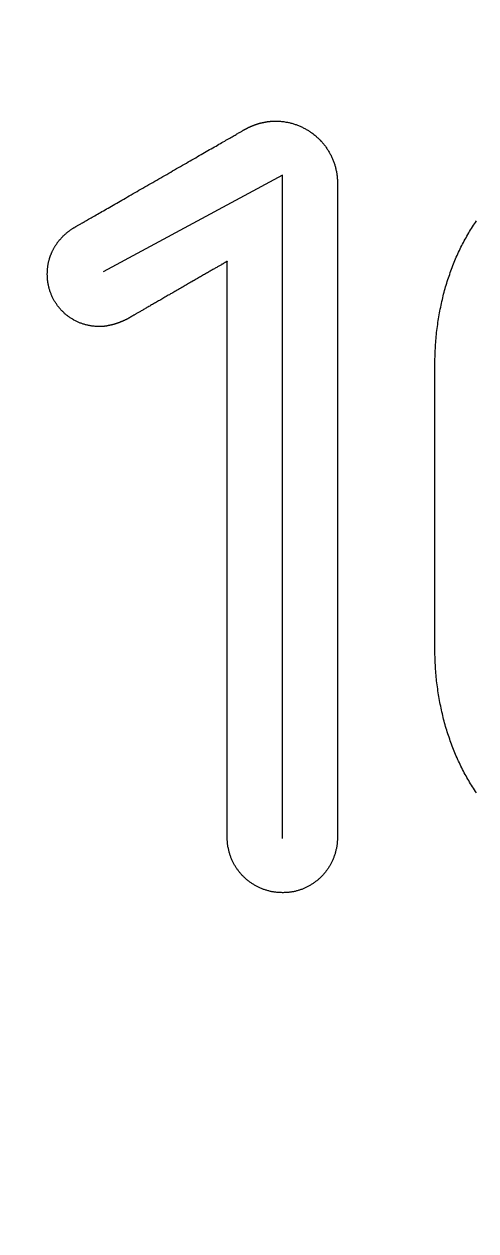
# Model space of a CAD drawing. Extents: x 0.2 to 12, y 0.1 to 9.6.
# Drawn here: x 5.323 to 5.841, y 4.891 to 6.274 of the extents above; entities that cross this region are included whole.
import ezdxf

# ---------------------------------------------------------------- set-up
doc = ezdxf.new("R2010")
doc.units = 0
doc.layers.get('0').update_dxf_attribs({"color": 3, "linetype": 'CONTINUOUS'})
doc.layers.add('ENGRAVE', color=6, linetype='CONTINUOUS')

msp = doc.modelspace()

# ---------------------------------------------------------------- linework, layer by layer
msp.add_lwpolyline([(10.1758, 1.0143, 3.52937), (6.0454, 1.0143, -0.260301)], format="xyb")
msp.add_lwpolyline([(5.6823, 5.6253), (5.6823, 5.6167), (5.6823, 5.6082), (5.6823, 5.5997), (5.6823, 5.5913), (5.6823, 5.5829), (5.6823, 5.5746), (5.6823, 5.5664), (5.6823, 5.5583), (5.6823, 5.5502), (5.6823, 5.5423), (5.6823, 5.5344), (5.6823, 5.5266), (5.6823, 5.5189), (5.6823, 5.5113), (5.6823, 5.5038), (5.6823, 5.4965), (5.6823, 5.4892), (5.6823, 5.4821), (5.6823, 5.4751), (5.6823, 5.4682), (5.6823, 5.4615), (5.6823, 5.4549), (5.6823, 5.4484), (5.6823, 5.4421), (5.6823, 5.4359), (5.6823, 5.4299), (5.6823, 5.4241), (5.6823, 5.4184), (5.6823, 5.4129), (5.6823, 5.4075), (5.6823, 5.4024), (5.6823, 5.3974), (5.6823, 5.3926), (5.6823, 5.388), (5.6823, 5.3836), (5.6823, 5.3794), (5.6823, 5.3754), (5.6823, 5.3716), (5.6823, 5.368), (5.6823, 5.3647), (5.6823, 5.3615), (5.6823, 5.3586), (5.6823, 5.3559), (5.6823, 5.3535), (5.6823, 5.3513), (5.6823, 5.3493), (5.6823, 5.3476), (5.6823, 5.3461), (5.6823, 5.3449), (5.6823, 5.3439), (5.6823, 5.3433), (5.6823, 5.3428), (5.6823, 5.3427), (5.6823, 5.3418), (5.6823, 5.3408), (5.6823, 5.3399), (5.6822, 5.3389), (5.6821, 5.338), (5.6821, 5.337), (5.682, 5.3361), (5.6819, 5.3352), (5.6818, 5.3343), (5.6817, 5.3333), (5.6815, 5.3324), (5.6814, 5.3315), (5.6812, 5.3306), (5.681, 5.3297), (5.6808, 5.3288), (5.6806, 5.3279), (5.6804, 5.327), (5.6802, 5.3262), (5.68, 5.3253), (5.6797, 5.3244), (5.6795, 5.3235), (5.6792, 5.3227), (5.6789, 5.3218), (5.6786, 5.321), (5.6783, 5.3201), (5.678, 5.3193), (5.6777, 5.3185), (5.6773, 5.3176), (5.677, 5.3168), (5.6766, 5.316), (5.6762, 5.3152), (5.6759, 5.3144), (5.6755, 5.3136), (5.6751, 5.3128), (5.6747, 5.312), (5.6742, 5.3113), (5.6738, 5.3105), (5.6734, 5.3097), (5.6729, 5.309), (5.6724, 5.3082), (5.672, 5.3075), (5.6715, 5.3068), (5.671, 5.306), (5.6705, 5.3053), (5.67, 5.3046), (5.6695, 5.3039), (5.6689, 5.3032), (5.6684, 5.3025), (5.6678, 5.3019), (5.6673, 5.3012), (5.6667, 5.3005), (5.6662, 5.2999), (5.6656, 5.2992), (5.665, 5.2986), (5.6644, 5.298), (5.6638, 5.2973), (5.6631, 5.2967), (5.6625, 5.2961), (5.6619, 5.2955), (5.6613, 5.2949), (5.6606, 5.2944), (5.66, 5.2938), (5.6593, 5.2932), (5.6586, 5.2927), (5.6579, 5.2921), (5.6572, 5.2916), (5.6565, 5.2911), (5.6558, 5.2906), (5.6551, 5.2901), (5.6544, 5.2896), (5.6537, 5.2891), (5.653, 5.2886), (5.6522, 5.2882), (5.6515, 5.2877), (5.6507, 5.2873), (5.65, 5.2868), (5.6492, 5.2864), (5.6485, 5.286), (5.6477, 5.2856), (5.6469, 5.2852), (5.6461, 5.2848), (5.6453, 5.2845), (5.6445, 5.2841), (5.6437, 5.2838), (5.6429, 5.2834), (5.6421, 5.2831), (5.6413, 5.2828), (5.6405, 5.2825), (5.6396, 5.2822), (5.6388, 5.2819), (5.6379, 5.2817), (5.6371, 5.2814), (5.6362, 5.2812), (5.6354, 5.2809), (5.6345, 5.2807), (5.6337, 5.2805), (5.6328, 5.2803), (5.6319, 5.2801), (5.6311, 5.28), (5.6302, 5.2798), (5.6293, 5.2797), (5.6284, 5.2795), (5.6275, 5.2794), (5.6266, 5.2793), (5.6257, 5.2792), (5.6248, 5.2791), (5.6239, 5.2791), (5.623, 5.279), (5.6221, 5.279), (5.6211, 5.279), (5.6202, 5.2789), (5.6193, 5.2789), (5.6183, 5.279), (5.6174, 5.279), (5.6164, 5.279), (5.6155, 5.2791), (5.6146, 5.2791), (5.6136, 5.2792), (5.6127, 5.2793), (5.6118, 5.2794), (5.6108, 5.2795), (5.6099, 5.2797), (5.609, 5.2798), (5.6081, 5.28), (5.6072, 5.2801), (5.6063, 5.2803), (5.6054, 5.2805), (5.6045, 5.2807), (5.6036, 5.2809), (5.6028, 5.2812), (5.6019, 5.2814), (5.601, 5.2817), (5.6002, 5.2819), (5.5993, 5.2822), (5.5985, 5.2825), (5.5976, 5.2828), (5.5968, 5.2831), (5.5959, 5.2834), (5.5951, 5.2838), (5.5943, 5.2841), (5.5935, 5.2845), (5.5927, 5.2848), (5.5919, 5.2852), (5.5911, 5.2856), (5.5903, 5.286), (5.5895, 5.2864), (5.5887, 5.2868), (5.5879, 5.2873), (5.5872, 5.2877), (5.5864, 5.2882), (5.5857, 5.2886), (5.5849, 5.2891), (5.5842, 5.2896), (5.5835, 5.2901), (5.5827, 5.2906), (5.582, 5.2911), (5.5813, 5.2916), (5.5806, 5.2921), (5.5799, 5.2927), (5.5792, 5.2932), (5.5786, 5.2938), (5.5779, 5.2944), (5.5772, 5.2949), (5.5766, 5.2955), (5.576, 5.2961), (5.5753, 5.2967), (5.5747, 5.2973), (5.5741, 5.298), (5.5735, 5.2986), (5.5729, 5.2992), (5.5723, 5.2999), (5.5717, 5.3005), (5.5711, 5.3012), (5.5706, 5.3019), (5.57, 5.3025), (5.5695, 5.3032), (5.5689, 5.3039), (5.5684, 5.3046), (5.5679, 5.3053), (5.5674, 5.306), (5.5669, 5.3068), (5.5664, 5.3075), (5.5659, 5.3082), (5.5655, 5.309), (5.565, 5.3097), (5.5645, 5.3105), (5.5641, 5.3113), (5.5637, 5.312), (5.5633, 5.3128), (5.5629, 5.3136), (5.5625, 5.3144), (5.5621, 5.3152), (5.5617, 5.316), (5.5613, 5.3168), (5.561, 5.3176), (5.5607, 5.3185), (5.5603, 5.3193), (5.56, 5.3201), (5.5597, 5.321), (5.5594, 5.3218), (5.5591, 5.3227), (5.5589, 5.3235), (5.5586, 5.3244), (5.5583, 5.3253), (5.5581, 5.3262), (5.5579, 5.327), (5.5577, 5.3279), (5.5575, 5.3288), (5.5573, 5.3297), (5.5571, 5.3306), (5.5569, 5.3315), (5.5568, 5.3324), (5.5567, 5.3333), (5.5565, 5.3343), (5.5564, 5.3352), (5.5563, 5.3361), (5.5562, 5.337), (5.5562, 5.338), (5.5561, 5.3389), (5.556, 5.3399), (5.556, 5.3408), (5.556, 5.3418), (5.556, 5.3427), (5.556, 5.3428), (5.556, 5.3432), (5.556, 5.3438), (5.556, 5.3446), (5.556, 5.3457), (5.556, 5.347), (5.556, 5.3485), (5.556, 5.3502), (5.556, 5.3522), (5.556, 5.3543), (5.556, 5.3567), (5.556, 5.3593), (5.556, 5.362), (5.556, 5.365), (5.556, 5.3682), (5.556, 5.3715), (5.556, 5.375), (5.556, 5.3787), (5.556, 5.3826), (5.556, 5.3867), (5.556, 5.3909), (5.556, 5.3953), (5.556, 5.3998), (5.556, 5.4045), (5.556, 5.4094), (5.556, 5.4144), (5.556, 5.4195), (5.556, 5.4248), (5.556, 5.4302), (5.556, 5.4358), (5.556, 5.4415), (5.556, 5.4473), (5.556, 5.4532), (5.556, 5.4593), (5.556, 5.4654), (5.556, 5.4717), (5.556, 5.4781), (5.556, 5.4846), (5.556, 5.4912), (5.556, 5.4978), (5.556, 5.5046), (5.556, 5.5115), (5.556, 5.5184), (5.556, 5.5254), (5.556, 5.5325), (5.556, 5.5397), (5.556, 5.5469), (5.556, 5.5542), (5.556, 5.5616), (5.556, 5.569), (5.556, 5.5765), (5.556, 5.584), (5.556, 5.5916), (5.556, 5.5992), (5.556, 5.6068), (5.556, 5.6145), (5.556, 5.6222), (5.556, 5.6299), (5.556, 5.6376), (5.556, 5.6454), (5.556, 5.6532), (5.556, 5.6609), (5.556, 5.6687), (5.556, 5.6765), (5.556, 5.6843), (5.556, 5.6921), (5.556, 5.6999), (5.556, 5.7077), (5.556, 5.7154), (5.556, 5.7231), (5.556, 5.7308), (5.556, 5.7385), (5.556, 5.7461), (5.556, 5.7537), (5.556, 5.7613), (5.556, 5.7688), (5.556, 5.7763), (5.556, 5.7837), (5.556, 5.791), (5.556, 5.7983), (5.556, 5.8056), (5.556, 5.8127), (5.556, 5.8198), (5.556, 5.8269), (5.556, 5.8338), (5.556, 5.8407), (5.556, 5.8474), (5.556, 5.8541), (5.556, 5.8607), (5.556, 5.8672), (5.556, 5.8736), (5.556, 5.8798), (5.556, 5.886), (5.556, 5.8921), (5.556, 5.898), (5.556, 5.9038), (5.556, 5.9095), (5.556, 5.9151), (5.556, 5.9205), (5.556, 5.9258), (5.556, 5.9309), (5.556, 5.9359), (5.556, 5.9408), (5.556, 5.9455), (5.556, 5.95), (5.556, 5.9544), (5.556, 5.9586), (5.556, 5.9627), (5.556, 5.9666), (5.556, 5.9703), (5.556, 5.9738), (5.556, 5.9771), (5.556, 5.9803), (5.556, 5.9832), (5.556, 5.986), (5.556, 5.9886), (5.556, 5.9909), (5.556, 5.9931), (5.556, 5.995), (5.556, 5.9968), (5.556, 5.9983), (5.556, 5.9996), (5.556, 6.0006), (5.556, 6.0015), (5.556, 6.0021), (5.556, 6.0024), (5.556, 6.0026), (5.556, 6.0026), (5.5559, 6.0025), (5.5558, 6.0025), (5.5557, 6.0024), (5.5555, 6.0023), (5.5553, 6.0022), (5.555, 6.002), (5.5547, 6.0018), (5.5544, 6.0017), (5.554, 6.0014), (5.5536, 6.0012), (5.5532, 6.001), (5.5528, 6.0007), (5.5523, 6.0004), (5.5517, 6.0001), (5.5512, 5.9998), (5.5506, 5.9994), (5.55, 5.9991), (5.5493, 5.9987), (5.5486, 5.9983), (5.5479, 5.9979), (5.5472, 5.9975), (5.5464, 5.997), (5.5457, 5.9966), (5.5448, 5.9961), (5.544, 5.9956), (5.5431, 5.9951), (5.5423, 5.9946), (5.5413, 5.9941), (5.5404, 5.9936), (5.5395, 5.993), (5.5385, 5.9925), (5.5375, 5.9919), (5.5365, 5.9913), (5.5355, 5.9907), (5.5344, 5.9901), (5.5333, 5.9895), (5.5323, 5.9889), (5.5312, 5.9882), (5.53, 5.9876), (5.5289, 5.9869), (5.5278, 5.9863), (5.5266, 5.9856), (5.5254, 5.9849), (5.5242, 5.9842), (5.523, 5.9835), (5.5218, 5.9828), (5.5206, 5.9821), (5.5194, 5.9814), (5.5181, 5.9807), (5.5169, 5.98), (5.5156, 5.9792), (5.5144, 5.9785), (5.5131, 5.9778), (5.5118, 5.977), (5.5105, 5.9763), (5.5092, 5.9756), (5.5079, 5.9748), (5.5067, 5.9741), (5.5054, 5.9733), (5.504, 5.9726), (5.5028, 5.9718), (5.5015, 5.9711), (5.5001, 5.9703), (5.4988, 5.9695), (5.4975, 5.9688), (5.4962, 5.968), (5.4949, 5.9673), (5.4936, 5.9665), (5.4923, 5.9658), (5.4911, 5.9651), (5.4898, 5.9643), (5.4885, 5.9636), (5.4872, 5.9628), (5.486, 5.9621), (5.4847, 5.9614), (5.4835, 5.9607), (5.4822, 5.9599), (5.481, 5.9592), (5.4798, 5.9585), (5.4786, 5.9578), (5.4774, 5.9571), (5.4762, 5.9565), (5.475, 5.9558), (5.4738, 5.9551), (5.4727, 5.9544), (5.4716, 5.9538), (5.4704, 5.9531), (5.4693, 5.9525), (5.4683, 5.9519), (5.4672, 5.9513), (5.4661, 5.9507), (5.4651, 5.9501), (5.4641, 5.9495), (5.4631, 5.9489), (5.4621, 5.9483), (5.4612, 5.9478), (5.4602, 5.9472), (5.4593, 5.9467), (5.4585, 5.9462), (5.4576, 5.9457), (5.4568, 5.9452), (5.4559, 5.9448), (5.4552, 5.9443), (5.4544, 5.9439), (5.4537, 5.9434), (5.453, 5.943), (5.4523, 5.9426), (5.4516, 5.9423), (5.451, 5.9419), (5.4504, 5.9416), (5.4499, 5.9412), (5.4493, 5.9409), (5.4488, 5.9407), (5.4484, 5.9404), (5.4479, 5.9401), (5.4475, 5.9399), (5.4472, 5.9397), (5.4469, 5.9395), (5.4466, 5.9393), (5.4463, 5.9392), (5.4461, 5.9391), (5.4459, 5.939), (5.4458, 5.9389), (5.4457, 5.9388), (5.4456, 5.9388), (5.4456, 5.9388), (5.4453, 5.9386), (5.445, 5.9384), (5.4448, 5.9383), (5.4445, 5.9381), (5.4442, 5.9379), (5.4439, 5.9378), (5.4436, 5.9376), (5.4433, 5.9374), (5.443, 5.9373), (5.4427, 5.9371), (5.4424, 5.9369), (5.4421, 5.9368), (5.4418, 5.9366), (5.4415, 5.9364), (5.4412, 5.9363), (5.4409, 5.9361), (5.4406, 5.936), (5.4402, 5.9358), (5.4399, 5.9356), (5.4396, 5.9355), (5.4393, 5.9353), (5.439, 5.9352), (5.4386, 5.935), (5.4383, 5.9349), (5.438, 5.9347), (5.4377, 5.9346), (5.4373, 5.9344), (5.437, 5.9343), (5.4367, 5.9341), (5.4363, 5.934), (5.436, 5.9338), (5.4357, 5.9337), (5.4353, 5.9335), (5.435, 5.9334), (5.4346, 5.9333), (5.4343, 5.9331), (5.4339, 5.933), (5.4336, 5.9329), (5.4333, 5.9327), (5.4329, 5.9326), (5.4326, 5.9325), (5.4322, 5.9323), (5.4319, 5.9322), (5.4315, 5.9321), (5.4312, 5.9319), (5.4308, 5.9318), (5.4305, 5.9317), (5.4301, 5.9316), (5.4298, 5.9315), (5.4294, 5.9313), (5.4291, 5.9312), (5.4287, 5.9311), (5.4283, 5.931), (5.428, 5.9309), (5.4276, 5.9308), (5.4273, 5.9307), (5.4269, 5.9306), (5.4266, 5.9304), (5.4262, 5.9303), (5.4259, 5.9302), (5.4255, 5.9301), (5.4251, 5.93), (5.4248, 5.9299), (5.4244, 5.9298), (5.4241, 5.9298), (5.4237, 5.9297), (5.4234, 5.9296), (5.423, 5.9295), (5.4227, 5.9294), (5.4223, 5.9293), (5.422, 5.9292), (5.4216, 5.9292), (5.4212, 5.9291), (5.4209, 5.929), (5.4205, 5.9289), (5.4202, 5.9289), (5.4198, 5.9288), (5.4195, 5.9287), (5.4191, 5.9287), (5.4188, 5.9286), (5.4184, 5.9285), (5.4181, 5.9285), (5.4177, 5.9284), (5.4174, 5.9284), (5.4171, 5.9283), (5.4167, 5.9283), (5.4164, 5.9282), (5.416, 5.9282), (5.4157, 5.9281), (5.4154, 5.9281), (5.415, 5.928), (5.4147, 5.928), (5.4143, 5.928), (5.414, 5.9279), (5.4137, 5.9279), (5.4134, 5.9279), (5.413, 5.9279), (5.4127, 5.9278), (5.4124, 5.9278), (5.412, 5.9278), (5.4117, 5.9278), (5.4114, 5.9278), (5.4111, 5.9278), (5.4108, 5.9278), (5.4104, 5.9278), (5.4101, 5.9278), (5.4094, 5.9278), (5.4084, 5.9278), (5.4075, 5.9278), (5.4065, 5.9278), (5.4056, 5.9279), (5.4046, 5.928), (5.4037, 5.9281), (5.4028, 5.9282), (5.4018, 5.9283), (5.4009, 5.9284), (5.4, 5.9285), (5.3991, 5.9287), (5.3982, 5.9289), (5.3973, 5.929), (5.3964, 5.9292), (5.3955, 5.9294), (5.3946, 5.9297), (5.3937, 5.9299), (5.3928, 5.9301), (5.392, 5.9304), (5.3911, 5.9307), (5.3903, 5.9309), (5.3894, 5.9312), (5.3886, 5.9315), (5.3877, 5.9318), (5.3869, 5.9322), (5.3861, 5.9325), (5.3853, 5.9329), (5.3845, 5.9332), (5.3837, 5.9336), (5.3829, 5.934), (5.3821, 5.9344), (5.3813, 5.9348), (5.3805, 5.9352), (5.3798, 5.9356), (5.379, 5.9361), (5.3783, 5.9365), (5.3775, 5.937), (5.3768, 5.9375), (5.3761, 5.9379), (5.3754, 5.9384), (5.3747, 5.9389), (5.374, 5.9394), (5.3733, 5.94), (5.3726, 5.9405), (5.3719, 5.941), (5.3712, 5.9416), (5.3706, 5.9421), (5.3699, 5.9427), (5.3693, 5.9433), (5.3687, 5.9439), (5.368, 5.9445), (5.3674, 5.9451), (5.3668, 5.9457), (5.3662, 5.9463), (5.3656, 5.9469), (5.3651, 5.9476), (5.3645, 5.9482), (5.3639, 5.9489), (5.3634, 5.9496), (5.3628, 5.9502), (5.3623, 5.9509), (5.3618, 5.9516), (5.3613, 5.9523), (5.3608, 5.953), (5.3603, 5.9537), (5.3598, 5.9544), (5.3593, 5.9552), (5.3589, 5.9559), (5.3584, 5.9566), (5.358, 5.9574), (5.3576, 5.9581), (5.3571, 5.9589), (5.3567, 5.9597), (5.3563, 5.9604), (5.356, 5.9612), (5.3556, 5.962), (5.3552, 5.9628), (5.3549, 5.9636), (5.3545, 5.9644), (5.3542, 5.9652), (5.3539, 5.9661), (5.3536, 5.9669), (5.3533, 5.9677), (5.353, 5.9686), (5.3527, 5.9694), (5.3525, 5.9702), (5.3522, 5.9711), (5.352, 5.9719), (5.3518, 5.9728), (5.3516, 5.9737), (5.3514, 5.9746), (5.3512, 5.9754), (5.351, 5.9763), (5.3508, 5.9772), (5.3507, 5.9781), (5.3506, 5.979), (5.3504, 5.9799), (5.3503, 5.9808), (5.3502, 5.9817), (5.3502, 5.9826), (5.3501, 5.9835), (5.35, 5.9845), (5.35, 5.9854), (5.35, 5.9863), (5.3499, 5.9872), (5.3499, 5.9881), (5.3499, 5.9887), (5.35, 5.9893), (5.35, 5.9899), (5.35, 5.9905), (5.35, 5.9912), (5.3501, 5.9918), (5.3501, 5.9924), (5.3501, 5.993), (5.3502, 5.9936), (5.3503, 5.9942), (5.3503, 5.9948), (5.3504, 5.9954), (5.3505, 5.996), (5.3505, 5.9966), (5.3506, 5.9972), (5.3507, 5.9978), (5.3508, 5.9984), (5.3509, 5.999), (5.351, 5.9996), (5.3511, 6.0002), (5.3513, 6.0008), (5.3514, 6.0014), (5.3515, 6.002), (5.3517, 6.0026), (5.3518, 6.0031), (5.3519, 6.0037), (5.3521, 6.0043), (5.3523, 6.0049), (5.3524, 6.0055), (5.3526, 6.006), (5.3528, 6.0066), (5.353, 6.0072), (5.3532, 6.0077), (5.3534, 6.0083), (5.3536, 6.0089), (5.3538, 6.0094), (5.354, 6.01), (5.3542, 6.0105), (5.3544, 6.0111), (5.3546, 6.0116), (5.3549, 6.0122), (5.3551, 6.0127), (5.3554, 6.0133), (5.3556, 6.0138), (5.3559, 6.0144), (5.3561, 6.0149), (5.3564, 6.0154), (5.3567, 6.016), (5.3569, 6.0165), (5.3572, 6.017), (5.3575, 6.0176), (5.3578, 6.0181), (5.3581, 6.0186), (5.3584, 6.0191), (5.3587, 6.0196), (5.3591, 6.0201), (5.3594, 6.0207), (5.3597, 6.0212), (5.36, 6.0217), (5.3604, 6.0222), (5.3607, 6.0227), (5.3611, 6.0232), (5.3614, 6.0236), (5.3618, 6.0241), (5.3622, 6.0246), (5.3625, 6.0251), (5.3629, 6.0256), (5.3633, 6.0261), (5.3637, 6.0265), (5.3641, 6.027), (5.3645, 6.0275), (5.3649, 6.028), (5.3653, 6.0284), (5.3657, 6.0289), (5.3661, 6.0293), (5.3666, 6.0298), (5.367, 6.0302), (5.3674, 6.0307), (5.3679, 6.0311), (5.3683, 6.0316), (5.3688, 6.032), (5.3692, 6.0324), (5.3697, 6.0329), (5.3702, 6.0333), (5.3706, 6.0337), (5.3711, 6.0341), (5.3716, 6.0346), (5.3721, 6.035), (5.3726, 6.0354), (5.3731, 6.0358), (5.3736, 6.0362), (5.3741, 6.0366), (5.3746, 6.037), (5.3752, 6.0374), (5.3757, 6.0378), (5.3762, 6.0382), (5.3767, 6.0385), (5.3773, 6.0389), (5.3778, 6.0393), (5.3784, 6.0397), (5.379, 6.04), (5.3795, 6.0404), (5.3801, 6.0408), (5.3807, 6.0411), (5.3812, 6.0415), (5.3818, 6.0418), (5.3819, 6.0418), (5.382, 6.0419), (5.3821, 6.042), (5.3824, 6.0421), (5.3827, 6.0423), (5.3831, 6.0425), (5.3835, 6.0428), (5.384, 6.0431), (5.3846, 6.0434), (5.3852, 6.0438), (5.3859, 6.0442), (5.3867, 6.0446), (5.3875, 6.0451), (5.3884, 6.0456), (5.3893, 6.0461), (5.3903, 6.0467), (5.3913, 6.0473), (5.3924, 6.0479), (5.3935, 6.0486), (5.3947, 6.0492), (5.396, 6.05), (5.3973, 6.0507), (5.3986, 6.0515), (5.4, 6.0523), (5.4014, 6.0531), (5.4029, 6.0539), (5.4044, 6.0548), (5.4059, 6.0557), (5.4075, 6.0566), (5.4092, 6.0576), (5.4108, 6.0585), (5.4125, 6.0595), (5.4143, 6.0605), (5.4161, 6.0615), (5.4179, 6.0626), (5.4197, 6.0636), (5.4216, 6.0647), (5.4235, 6.0658), (5.4254, 6.0669), (5.4274, 6.068), (5.4294, 6.0692), (5.4314, 6.0704), (5.4334, 6.0715), (5.4355, 6.0727), (5.4376, 6.0739), (5.4397, 6.0751), (5.4418, 6.0764), (5.4439, 6.0776), (5.4461, 6.0788), (5.4483, 6.0801), (5.4505, 6.0814), (5.4527, 6.0826), (5.4549, 6.0839), (5.4571, 6.0852), (5.4594, 6.0865), (5.4616, 6.0878), (5.4639, 6.0891), (5.4662, 6.0904), (5.4684, 6.0917), (5.4707, 6.093), (5.473, 6.0943), (5.4753, 6.0956), (5.4776, 6.097), (5.4799, 6.0983), (5.4822, 6.0996), (5.4844, 6.1009), (5.4867, 6.1022), (5.489, 6.1035), (5.4913, 6.1048), (5.4935, 6.1062), (5.4958, 6.1075), (5.4981, 6.1088), (5.5003, 6.1101), (5.5025, 6.1113), (5.5048, 6.1126), (5.507, 6.1139), (5.5092, 6.1151), (5.5113, 6.1164), (5.5135, 6.1176), (5.5156, 6.1189), (5.5178, 6.1201), (5.5199, 6.1213), (5.522, 6.1225), (5.524, 6.1237), (5.526, 6.1249), (5.5281, 6.126), (5.53, 6.1272), (5.532, 6.1283), (5.5339, 6.1294), (5.5358, 6.1305), (5.5377, 6.1316), (5.5396, 6.1327), (5.5414, 6.1337), (5.5432, 6.1347), (5.5449, 6.1357), (5.5466, 6.1367), (5.5483, 6.1377), (5.5499, 6.1386), (5.5515, 6.1395), (5.5531, 6.1404), (5.5546, 6.1413), (5.556, 6.1421), (5.5575, 6.143), (5.5589, 6.1438), (5.5602, 6.1445), (5.5615, 6.1453), (5.5627, 6.146), (5.5639, 6.1467), (5.565, 6.1473), (5.5661, 6.148), (5.5672, 6.1486), (5.5681, 6.1491), (5.5691, 6.1497), (5.5699, 6.1502), (5.5708, 6.1506), (5.5715, 6.1511), (5.5722, 6.1515), (5.5728, 6.1518), (5.5734, 6.1521), (5.5739, 6.1524), (5.5744, 6.1527), (5.5747, 6.1529), (5.575, 6.1531), (5.5753, 6.1532), (5.5755, 6.1533), (5.5756, 6.1534), (5.5756, 6.1534), (5.5759, 6.1536), (5.5762, 6.1538), (5.5765, 6.1539), (5.5768, 6.1541), (5.5771, 6.1542), (5.5774, 6.1544), (5.5777, 6.1545), (5.578, 6.1547), (5.5783, 6.1549), (5.5786, 6.155), (5.5789, 6.1552), (5.5792, 6.1553), (5.5795, 6.1555), (5.5798, 6.1556), (5.5801, 6.1558), (5.5804, 6.1559), (5.5807, 6.1561), (5.581, 6.1562), (5.5814, 6.1563), (5.5817, 6.1565), (5.582, 6.1566), (5.5823, 6.1568), (5.5826, 6.1569), (5.5829, 6.157), (5.5832, 6.1572), (5.5835, 6.1573), (5.5838, 6.1574), (5.5841, 6.1576), (5.5845, 6.1577), (5.5848, 6.1578), (5.5851, 6.1579), (5.5854, 6.1581), (5.5857, 6.1582), (5.586, 6.1583), (5.5863, 6.1584), (5.5867, 6.1586), (5.587, 6.1587), (5.5873, 6.1588), (5.5876, 6.1589), (5.5879, 6.159), (5.5882, 6.1591), (5.5885, 6.1592), (5.5889, 6.1594), (5.5892, 6.1595), (5.5895, 6.1596), (5.5898, 6.1597), (5.5901, 6.1598), (5.5905, 6.1599), (5.5908, 6.16), (5.5911, 6.1601), (5.5914, 6.1602), (5.5917, 6.1603), (5.5921, 6.1604), (5.5924, 6.1605), (5.5927, 6.1606), (5.593, 6.1607), (5.5933, 6.1607), (5.5937, 6.1608), (5.594, 6.1609), (5.5943, 6.161), (5.5946, 6.1611), (5.595, 6.1612), (5.5953, 6.1613), (5.5956, 6.1613), (5.5959, 6.1614), (5.5962, 6.1615), (5.5966, 6.1616), (5.5969, 6.1616), (5.5972, 6.1617), (5.5976, 6.1618), (5.5979, 6.1618), (5.5982, 6.1619), (5.5985, 6.162), (5.5989, 6.162), (5.5992, 6.1621), (5.5995, 6.1622), (5.5998, 6.1622), (5.6002, 6.1623), (5.6005, 6.1623), (5.6008, 6.1624), (5.6011, 6.1624), (5.6015, 6.1625), (5.6018, 6.1625), (5.6021, 6.1626), (5.6025, 6.1626), (5.6028, 6.1627), (5.6031, 6.1627), (5.6034, 6.1628), (5.6038, 6.1628), (5.6041, 6.1628), (5.6044, 6.1629), (5.6048, 6.1629), (5.6051, 6.1629), (5.6054, 6.163), (5.6057, 6.163), (5.6061, 6.163), (5.6064, 6.1631), (5.6067, 6.1631), (5.6071, 6.1631), (5.6074, 6.1631), (5.6077, 6.1631), (5.6081, 6.1632), (5.6084, 6.1632), (5.6087, 6.1632), (5.609, 6.1632), (5.6094, 6.1632), (5.6097, 6.1632), (5.61, 6.1632), (5.6104, 6.1632), (5.6107, 6.1632), (5.611, 6.1632), (5.6117, 6.1632), (5.6128, 6.1632), (5.6138, 6.1632), (5.6149, 6.1631), (5.6159, 6.1631), (5.6169, 6.163), (5.618, 6.1629), (5.619, 6.1628), (5.62, 6.1627), (5.621, 6.1626), (5.6221, 6.1624), (5.6231, 6.1622), (5.6241, 6.1621), (5.6251, 6.1619), (5.6261, 6.1617), (5.6271, 6.1615), (5.628, 6.1612), (5.629, 6.161), (5.63, 6.1607), (5.631, 6.1604), (5.6319, 6.1602), (5.6329, 6.1599), (5.6338, 6.1595), (5.6348, 6.1592), (5.6357, 6.1589), (5.6367, 6.1585), (5.6376, 6.1582), (5.6385, 6.1578), (5.6394, 6.1574), (5.6403, 6.157), (5.6412, 6.1566), (5.6421, 6.1562), (5.643, 6.1557), (5.6439, 6.1553), (5.6448, 6.1548), (5.6456, 6.1543), (5.6465, 6.1538), (5.6474, 6.1534), (5.6482, 6.1528), (5.649, 6.1523), (5.6499, 6.1518), (5.6507, 6.1512), (5.6515, 6.1507), (5.6523, 6.1501), (5.6531, 6.1496), (5.6539, 6.149), (5.6547, 6.1484), (5.6554, 6.1478), (5.6562, 6.1472), (5.657, 6.1465), (5.6577, 6.1459), (5.6584, 6.1452), (5.6592, 6.1446), (5.6599, 6.1439), (5.6606, 6.1432), (5.6613, 6.1426), (5.662, 6.1419), (5.6627, 6.1412), (5.6633, 6.1404), (5.664, 6.1397), (5.6647, 6.139), (5.6653, 6.1382), (5.6659, 6.1375), (5.6666, 6.1367), (5.6672, 6.136), (5.6678, 6.1352), (5.6684, 6.1344), (5.6689, 6.1336), (5.6695, 6.1328), (5.6701, 6.132), (5.6706, 6.1312), (5.6711, 6.1304), (5.6717, 6.1295), (5.6722, 6.1287), (5.6727, 6.1278), (5.6732, 6.127), (5.6737, 6.1261), (5.6741, 6.1253), (5.6746, 6.1244), (5.675, 6.1235), (5.6755, 6.1226), (5.6759, 6.1217), (5.6763, 6.1208), (5.6767, 6.1199), (5.6771, 6.119), (5.6774, 6.118), (5.6778, 6.1171), (5.6781, 6.1162), (5.6785, 6.1152), (5.6788, 6.1143), (5.6791, 6.1133), (5.6794, 6.1124), (5.6797, 6.1114), (5.6799, 6.1104), (5.6802, 6.1095), (5.6804, 6.1085), (5.6806, 6.1075), (5.6809, 6.1065), (5.6811, 6.1055), (5.6812, 6.1045), (5.6814, 6.1035), (5.6816, 6.1025), (5.6817, 6.1015), (5.6818, 6.1004), (5.6819, 6.0994), (5.682, 6.0984), (5.6821, 6.0973), (5.6822, 6.0963), (5.6823, 6.0953), (5.6823, 6.0942), (5.6823, 6.0932), (5.6823, 6.0921), (5.6823, 6.092), (5.6823, 6.0916), (5.6823, 6.0909), (5.6823, 6.0899), (5.6823, 6.0887), (5.6823, 6.0872), (5.6823, 6.0855), (5.6823, 6.0836), (5.6823, 6.0813), (5.6823, 6.0789), (5.6823, 6.0762), (5.6823, 6.0733), (5.6823, 6.0702), (5.6823, 6.0668), (5.6823, 6.0632), (5.6823, 6.0594), (5.6823, 6.0554), (5.6823, 6.0512), (5.6823, 6.0468), (5.6823, 6.0422), (5.6823, 6.0374), (5.6823, 6.0324), (5.6823, 6.0273), (5.6823, 6.0219), (5.6823, 6.0164), (5.6823, 6.0107), (5.6823, 6.0049), (5.6823, 5.9989), (5.6823, 5.9927), (5.6823, 5.9864), (5.6823, 5.9799), (5.6823, 5.9733), (5.6823, 5.9666), (5.6823, 5.9597), (5.6823, 5.9527), (5.6823, 5.9456), (5.6823, 5.9383), (5.6823, 5.931), (5.6823, 5.9235), (5.6823, 5.9159), (5.6823, 5.9082), (5.6823, 5.9004), (5.6823, 5.8925), (5.6823, 5.8846), (5.6823, 5.8765), (5.6823, 5.8684), (5.6823, 5.8602), (5.6823, 5.8519), (5.6823, 5.8435), (5.6823, 5.8351), (5.6823, 5.8266), (5.6823, 5.8181), (5.6823, 5.8095), (5.6823, 5.8009), (5.6823, 5.7922), (5.6823, 5.7835), (5.6823, 5.7747), (5.6823, 5.766), (5.6823, 5.7572), (5.6823, 5.7484), (5.6823, 5.7395), (5.6823, 5.7307), (5.6823, 5.7218), (5.6823, 5.713), (5.6823, 5.7041), (5.6823, 5.6953), (5.6823, 5.6865), (5.6823, 5.6776), (5.6823, 5.6688), (5.6823, 5.6601), (5.6823, 5.6513), (5.6823, 5.6426), (5.6823, 5.634)], close=True)
msp.add_lwpolyline([(5.8414, 5.3934), (5.8402, 5.3951), (5.8391, 5.3969), (5.838, 5.3986), (5.8369, 5.4003), (5.8358, 5.4021), (5.8347, 5.4038), (5.8336, 5.4056), (5.8326, 5.4074), (5.8315, 5.4092), (5.8305, 5.411), (5.8295, 5.4128), (5.8285, 5.4146), (5.8275, 5.4164), (5.8265, 5.4183), (5.8256, 5.4201), (5.8247, 5.422), (5.8237, 5.4239), (5.8228, 5.4257), (5.8219, 5.4276), (5.821, 5.4295), (5.8201, 5.4314), (5.8193, 5.4334), (5.8184, 5.4353), (5.8176, 5.4372), (5.8168, 5.4392), (5.816, 5.4411), (5.8152, 5.4431), (5.8144, 5.445), (5.8137, 5.447), (5.8129, 5.449), (5.8122, 5.451), (5.8115, 5.453), (5.8108, 5.455), (5.8101, 5.4571), (5.8094, 5.4591), (5.8087, 5.4611), (5.8081, 5.4632), (5.8074, 5.4652), (5.8068, 5.4673), (5.8062, 5.4694), (5.8056, 5.4715), (5.805, 5.4736), (5.8045, 5.4757), (5.8039, 5.4778), (5.8034, 5.4799), (5.8029, 5.482), (5.8024, 5.4841), (5.8019, 5.4863), (5.8014, 5.4884), (5.8009, 5.4906), (5.8005, 5.4927), (5.8, 5.4949), (5.7996, 5.4971), (5.7992, 5.4993), (5.7988, 5.5015), (5.7984, 5.5037), (5.7981, 5.5059), (5.7977, 5.5081), (5.7974, 5.5103), (5.7971, 5.5126), (5.7968, 5.5148), (5.7965, 5.517), (5.7962, 5.5193), (5.7959, 5.5216), (5.7957, 5.5238), (5.7955, 5.5261), (5.7953, 5.5284), (5.7951, 5.5307), (5.7949, 5.533), (5.7947, 5.5353), (5.7945, 5.5376), (5.7944, 5.5399), (5.7943, 5.5422), (5.7942, 5.5445), (5.7941, 5.5469), (5.794, 5.5492), (5.7939, 5.5516), (5.7939, 5.5539), (5.7938, 5.5563), (5.7938, 5.5587), (5.7938, 5.561), (5.7938, 5.5611), (5.7938, 5.5613), (5.7938, 5.5616), (5.7938, 5.562), (5.7938, 5.5625), (5.7938, 5.5631), (5.7938, 5.5638), (5.7938, 5.5647), (5.7938, 5.5656), (5.7938, 5.5667), (5.7938, 5.5678), (5.7938, 5.5691), (5.7938, 5.5704), (5.7938, 5.5718), (5.7938, 5.5734), (5.7938, 5.575), (5.7938, 5.5767), (5.7938, 5.5785), (5.7938, 5.5804), (5.7938, 5.5823), (5.7938, 5.5844), (5.7938, 5.5865), (5.7938, 5.5887), (5.7938, 5.591), (5.7938, 5.5934), (5.7938, 5.5958), (5.7938, 5.5983), (5.7938, 5.6008), (5.7938, 5.6035), (5.7938, 5.6062), (5.7938, 5.6089), (5.7938, 5.6117), (5.7938, 5.6146), (5.7938, 5.6176), (5.7938, 5.6206), (5.7938, 5.6236), (5.7938, 5.6267), (5.7938, 5.6298), (5.7938, 5.633), (5.7938, 5.6363), (5.7938, 5.6396), (5.7938, 5.6429), (5.7938, 5.6463), (5.7938, 5.6497), (5.7938, 5.6531), (5.7938, 5.6566), (5.7938, 5.6601), (5.7938, 5.6636), (5.7938, 5.6672), (5.7938, 5.6708), (5.7938, 5.6744), (5.7938, 5.6781), (5.7938, 5.6818), (5.7938, 5.6854), (5.7938, 5.6891), (5.7938, 5.6929), (5.7938, 5.6966), (5.7938, 5.7003), (5.7938, 5.7041), (5.7938, 5.7079), (5.7938, 5.7116), (5.7938, 5.7154), (5.7938, 5.7192), (5.7938, 5.723), (5.7938, 5.7267), (5.7938, 5.7305), (5.7938, 5.7343), (5.7938, 5.7381), (5.7938, 5.7418), (5.7938, 5.7456), (5.7938, 5.7493), (5.7938, 5.753), (5.7938, 5.7567), (5.7938, 5.7604), (5.7938, 5.7641), (5.7938, 5.7677), (5.7938, 5.7714), (5.7938, 5.775), (5.7938, 5.7785), (5.7938, 5.7821), (5.7938, 5.7856), (5.7938, 5.7891), (5.7938, 5.7925), (5.7938, 5.7959), (5.7938, 5.7993), (5.7938, 5.8026), (5.7938, 5.8059), (5.7938, 5.8091), (5.7938, 5.8123), (5.7938, 5.8155), (5.7938, 5.8186), (5.7938, 5.8216), (5.7938, 5.8246), (5.7938, 5.8275), (5.7938, 5.8304), (5.7938, 5.8332), (5.7938, 5.836), (5.7938, 5.8387), (5.7938, 5.8413), (5.7938, 5.8439), (5.7938, 5.8464), (5.7938, 5.8488), (5.7938, 5.8512), (5.7938, 5.8534), (5.7938, 5.8556), (5.7938, 5.8578), (5.7938, 5.8598), (5.7938, 5.8618), (5.7938, 5.8637), (5.7938, 5.8655), (5.7938, 5.8672), (5.7938, 5.8688), (5.7938, 5.8703), (5.7938, 5.8718), (5.7938, 5.8731), (5.7938, 5.8744), (5.7938, 5.8755), (5.7938, 5.8765), (5.7938, 5.8775), (5.7938, 5.8783), (5.7938, 5.8791), (5.7938, 5.8797), (5.7938, 5.8802), (5.7938, 5.8806), (5.7938, 5.8809), (5.7938, 5.8811), (5.7938, 5.8811), (5.7938, 5.8836), (5.7938, 5.886), (5.7939, 5.8883), (5.7939, 5.8907), (5.794, 5.8931), (5.7941, 5.8955), (5.7942, 5.8978), (5.7943, 5.9002), (5.7944, 5.9025), (5.7945, 5.9049), (5.7947, 5.9072), (5.7949, 5.9095), (5.7951, 5.9118), (5.7953, 5.9141), (5.7955, 5.9165), (5.7957, 5.9187), (5.7959, 5.921), (5.7962, 5.9233), (5.7965, 5.9256), (5.7968, 5.9278), (5.7971, 5.9301), (5.7974, 5.9323), (5.7977, 5.9346), (5.7981, 5.9368), (5.7984, 5.939), (5.7988, 5.9412), (5.7992, 5.9434), (5.7996, 5.9456), (5.8, 5.9478), (5.8005, 5.95), (5.8009, 5.9521), (5.8014, 5.9543), (5.8019, 5.9564), (5.8024, 5.9586), (5.8029, 5.9607), (5.8034, 5.9628), (5.8039, 5.9649), (5.8045, 5.9671), (5.805, 5.9691), (5.8056, 5.9712), (5.8062, 5.9733), (5.8068, 5.9754), (5.8074, 5.9775), (5.8081, 5.9795), (5.8087, 5.9816), (5.8094, 5.9836), (5.8101, 5.9856), (5.8108, 5.9876), (5.8115, 5.9896), (5.8122, 5.9916), (5.8129, 5.9936), (5.8137, 5.9956), (5.8144, 5.9976), (5.8152, 5.9995), (5.816, 6.0015), (5.8168, 6.0034), (5.8176, 6.0054), (5.8184, 6.0073), (5.8193, 6.0092), (5.8201, 6.0111), (5.821, 6.013), (5.8219, 6.0149), (5.8228, 6.0168), (5.8237, 6.0186), (5.8247, 6.0205), (5.8256, 6.0223), (5.8265, 6.0242), (5.8275, 6.026), (5.8285, 6.0278), (5.8295, 6.0296), (5.8305, 6.0315), (5.8315, 6.0332), (5.8326, 6.035), (5.8336, 6.0368), (5.8347, 6.0385), (5.8358, 6.0403), (5.8369, 6.042), (5.838, 6.0438), (5.8391, 6.0455), (5.8402, 6.0472), (5.8414, 6.0489)])
at = {"layer": 'ENGRAVE'}
msp.add_lwpolyline([(5.6192, 5.3411), (5.6192, 6.1012), (5.4138, 5.9903)], dxfattribs=at)

doc.saveas('drawing.dxf')
